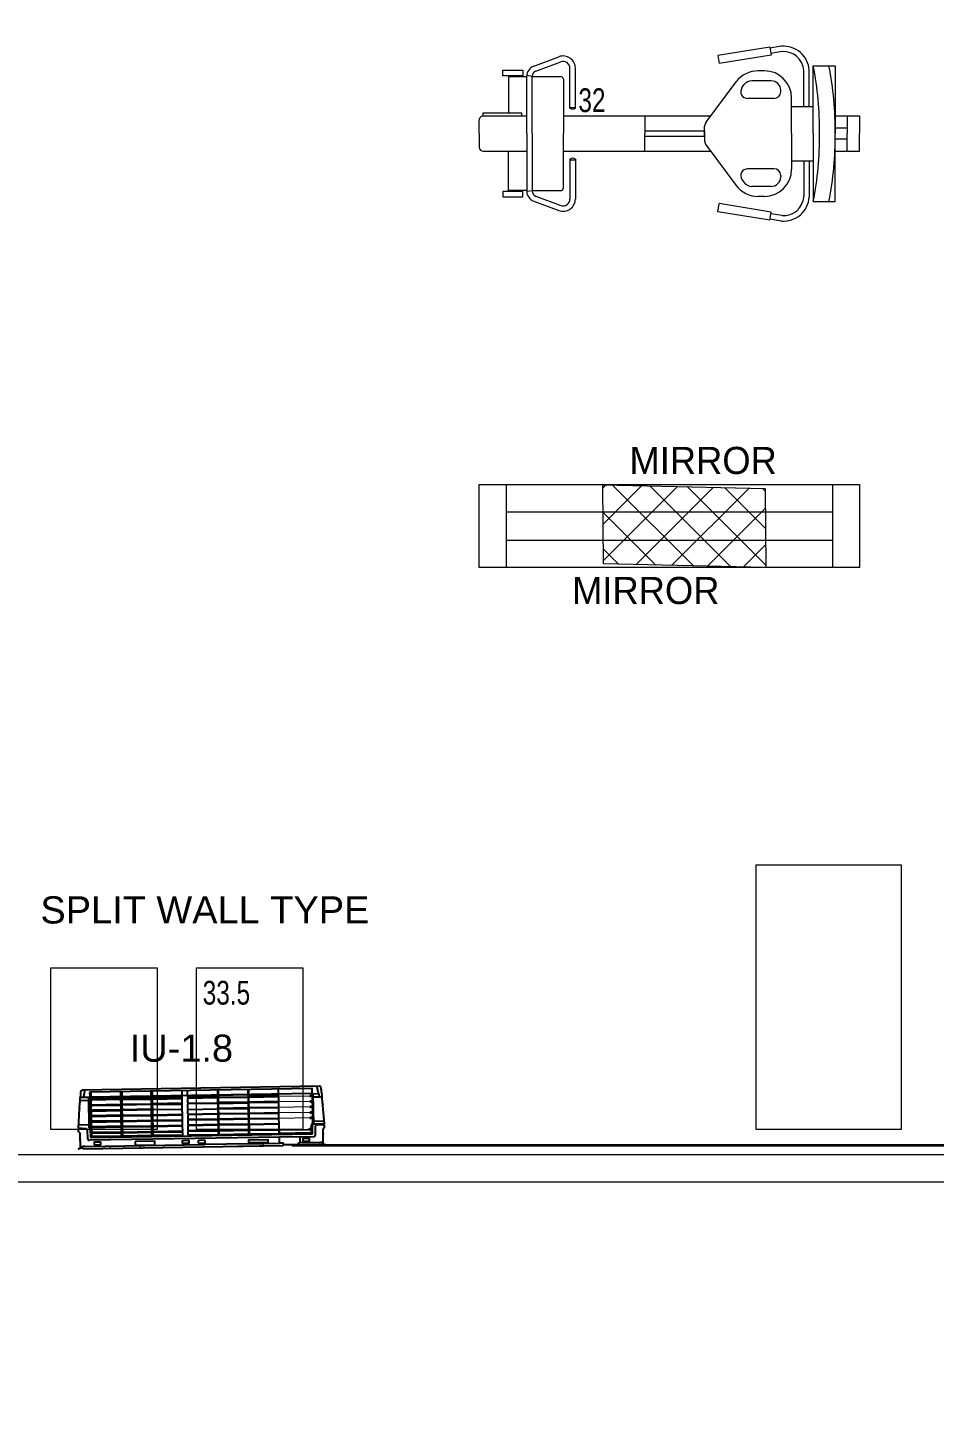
# Model space of a CAD drawing. Header units: millimetres. Extents: x -160614 to 59925, y -157025 to 0.
# Drawn here: x -107275 to -103940, y -104843 to -99693 of the extents above; entities that cross this region are included whole.
import ezdxf

# ---------------------------------------------------------------- set-up
doc = ezdxf.new("R2010")
doc.units = ezdxf.units.MM
doc.header["$LTSCALE"] = 8
doc.layers.get('0').update_dxf_attribs({"color": 9, "lineweight": 5})
for name, color, linetype, lineweight in [('72_EGR_EQP_TAG', 9, 'Continuous', 5), ('C-HYDR-CTCH', 9, 'Continuous', 5), ('Hatch', 9, 'Continuous', 5), ('LOADING', 9, 'Continuous', 5), ('Meubles', 9, 'Continuous', 5), ('Structure', 9, 'Continuous', 5), ('Walls', 9, 'Continuous', 5)]:
    doc.layers.add(name, color=color, linetype=linetype, lineweight=lineweight)
for name, color, linetype in [('A-Wall-cmu-patt', 9, 'Continuous'), ('DVM_INDOOR', 9, 'Continuous'), ('DVM_UNIT_BP', 9, 'Continuous'), ('DVM_UNIT_DP', 9, 'Continuous'), ('DVM_UNIT_LP', 9, 'Continuous'), ('REF', 42, 'Continuous')]:
    doc.layers.add(name, color=color, linetype=linetype)
doc.layers.get('0').off()
doc.layers.get('0').freeze()
doc.styles.add('ARIAL', font='arial.ttf')
doc.styles.add('MtXpl_Swis721_Lt_BT', font='tt0001m_.ttf')
doc.styles.add('X3G_ENTITY_257CFD', font='swisscl.ttf', dxfattribs={"height": 200})

# ---------------------------------------------------------------- blocks, each defined once
blk = doc.blocks.new('A$C47696aed')
at = {"layer": 'Hatch'}
h = blk.add_hatch(dxfattribs=at)
h.set_pattern_fill('ANSI37', color=256, scale=30)
h.paths.add_polyline_path([(50952.7, 21917.9), (50348.7, 21909.7), (50352.6, 21621.3), (50956.6, 21629.5)])
h.paths.add_polyline_path([(43791.9, 21910.1), (43208.4, 21904.7), (43188.5, 21613.3), (43772, 21618.7)])
h.paths.add_polyline_path([(29414.9, 21902.8), (28815.8, 21898.7), (28810.1, 21605.6), (29409.2, 21609.7)])
h.paths.add_polyline_path([(36600.2, 21904.9), (35999, 21897.4), (35990.7, 21611.8), (36591.9, 21619.3)])
h.paths.add_polyline_path([(22195.7, 21912), (21589.3, 21890.2), (21603.8, 21597.6), (22210.2, 21619.5)])
h.paths.add_polyline_path([(15459.1, 21901.7), (14237.2, 21925.6), (14230.7, 21629.5), (15452.7, 21605.5)])
h.paths.add_polyline_path([(15473.2, 14701.6), (14258.2, 14685.8), (14244.7, 14393.4), (15459.7, 14409.1)])
h.paths.add_polyline_path([(15447.1, 7508.4), (14244, 7492.4), (14238.3, 7199.4), (15441.4, 7215.3)])
h.paths.add_polyline_path([(15465.6, 309.7), (14269, 298.3), (14271.8, 3.8), (15468.5, 15.2)])
h.paths.add_polyline_path([(7830.6, 311.8), (7227.1, 308.1), (7237.7, 22.6), (7841.3, 26.3)])
h.paths.add_polyline_path([(7815.2, 7509.8), (7218.4, 7511.4), (7218.2, 7210.2), (7815.1, 7208.6)])
h.paths.add_polyline_path([(7825.1, 14699.4), (7205.8, 14700.6), (7195.2, 14397.6), (7814.5, 14396.4)])
h.paths.add_polyline_path([(7801.7, 21878.7), (7201.1, 21893.2), (7197.5, 21603.6), (7798.1, 21589.1)])
h.paths.add_polyline_path([(602.6, 21876.9), (0, 21899.6), (1.9, 21611.2), (604.5, 21588.5)])
h.paths.add_polyline_path([(610.4, 7498.6), (8.3, 7491.6), (11.7, 7200), (613.7, 7206.9)])
h.paths.add_polyline_path([(627.9, 303.9), (29.5, 302.9), (34.3, 2.3), (632.7, 3.3)])
h.paths.add_polyline_path([(22214.6, 317.2), (21608.9, 304.3), (21614.6, 3.1), (22220.3, 16)])
h.paths.add_polyline_path([(22208.1, 7509.7), (21613.7, 7492.1), (21615.8, 7195.5), (22210.2, 7213.1)])
h.paths.add_polyline_path([(22199.3, 14717.7), (21600.4, 14710), (21604.4, 14409.9), (22203.4, 14417.6)])
h.paths.add_polyline_path([(29399.7, 14702.4), (28797.7, 14707.1), (28802, 14415), (29403.9, 14410.3)])
h.paths.add_polyline_path([(29403.4, 7519.8), (28799.6, 7502.2), (28813, 7202.1), (29413.1, 7223.2)])
h.paths.add_polyline_path([(29419.5, 303.8), (28815.7, 310.4), (28813.3, 24.7), (29417.2, 18.1)])
h.paths.add_polyline_path([(36618, 314.2), (36020.7, 299.7), (36029.7, 0), (36627, 14.6)])
h.paths.add_polyline_path([(36610.7, 7502.6), (36009.5, 7504.5), (36010.6, 7207.3), (36611.9, 7205.4)])
h.paths.add_polyline_path([(36574.3, 14706.4), (35993.4, 14711.1), (36013.1, 14421.3), (36594, 14416.6)])
h.paths.add_polyline_path([(43777.6, 14705.7), (43180, 14719.4), (43182, 14427.5), (43779.6, 14413.8)])
h.paths.add_polyline_path([(43778.6, 7507.1), (43210.2, 7499.5), (43212, 7205.4), (43780.5, 7213)])
h.paths.add_polyline_path([(43815.7, 310), (43210.4, 307.3), (43211.8, 2.8), (43817, 5.4)])
h.paths.add_polyline_path([(50989.9, 309.5), (50401.9, 325.5), (50388.7, 18.3), (50976.7, 2.3)])
h.paths.add_polyline_path([(50974.1, 7508.9), (50370.9, 7510), (50368.9, 7213.4), (50972.2, 7212.3)])
at = {"layer": 'C-HYDR-CTCH', "color": 4, "elevation": 301873, "flags": 128}
blk.add_lwpolyline([(43779.6, 14413.8), (43182, 14427.5), (43180, 14719.4), (43777.6, 14705.7), (43779.6, 14413.8)], dxfattribs=at)
blk = doc.blocks.new('exercicebike')
at = {"linetype": 'Continuous', "lineweight": 5}
for p, q in [((-13.7, 1399.9), (51.3, 1399.9)), ((-13.7, 1309.2), (-13.7, 1399.9)), ((116.3, 1399.9), (51.3, 1399.9)), ((116.3, 1309.2), (116.3, 1399.9)), ((-13.7, 1354.9), (51.3, 1354.9)), ((31, 1354.9), (31, 1309.9)), ((116.3, 1354.9), (51.3, 1354.9)), ((71.7, 1354.9), (71.7, 1309.9)), ((-198.7, 1229.9), (-198.7, 1309.9)), ((-198.7, 1309.9), (51.3, 1309.9)), ((301.3, 1309.9), (51.3, 1309.9)), ((301.3, 1229.9), (301.3, 1309.9)), ((51.3, 1229.9), (-198.7, 1229.9)), ((-48.7, 1214.9), (-182.3, 1214.9)), ((-48.7, 1194.9), (-181.6, 1194.9)), ((-48.7, 1149.9), (-48.7, 1229.9)), ((51.3, 1229.9), (301.3, 1229.9)), ((151.3, 1149.9), (151.3, 1229.9)), ((151.3, 1214.9), (285, 1214.9)), ((151.3, 1194.9), (284.3, 1194.9)), ((-48.7, 1149.9), (-80, 1149.9)), ((51.3, 1149.9), (-48.7, 1149.9)), ((51.3, 1149.9), (151.3, 1149.9)), ((151.3, 1149.9), (182.6, 1149.9)), ((-270.5, 1113), (-263.4, 1070.3)), ((-250.6, 1115.3), (-243.7, 1073.6)), ((-103, 1110), (-108.1, 1110)), ((-78, 1085), (-78, 987.7)), ((180.7, 1085), (180.7, 987.7)), ((205.7, 1110), (210.8, 1110)), ((353.3, 1115.3), (346.3, 1073.6)), ((373.2, 1113), (366.1, 1070.3)), ((-267.7, 1069.6), (-238.1, 1074.5)), ((-267.7, 1069.6), (-236.1, 878.7)), ((-238.1, 1074.5), (-206.5, 883.6)), ((-180, 1049.9), (-180, 1026.2)), ((-143.1, 1075), (-143.1, 1003.3)), ((245.8, 1075), (245.8, 1003.3)), ((282.6, 1049.9), (282.6, 1026.2)), ((340.8, 1074.5), (309.2, 883.6)), ((370.4, 1069.6), (338.8, 878.7)), ((370.4, 1069.6), (340.8, 1074.5)), ((9.1, 834.9), (-139.8, 946)), ((-117.2, 967.1), (-127.9, 974.4)), ((93.6, 834.9), (242.5, 946)), ((219.8, 967.1), (230.5, 974.4)), ((-236.1, 878.7), (-206.5, 883.6)), ((338.8, 878.7), (309.2, 883.6)), ((-13.7, 309.9), (-13.7, 851.9)), ((51.3, 829.9), (24.1, 829.9)), ((41.6, 829.9), (51.3, 829.9)), ((41.6, 609.9), (41.6, 829.9)), ((51.3, 829.9), (78.6, 829.9)), ((61, 829.9), (51.3, 829.9)), ((61, 609.9), (61, 829.9)), ((116.3, 309.9), (116.3, 851.9)), ((-13.7, 609.9), (51.3, 609.9)), ((116.3, 609.9), (51.3, 609.9)), ((-42.1, 354), (-189.6, 354)), ((-42.1, 334), (-189.6, 334)), ((-148.7, 309.9), (51.3, 309.9)), ((-45.1, 334), (-45.1, 354)), ((251.3, 309.9), (51.3, 309.9)), ((144.8, 354), (292.2, 354)), ((144.8, 334), (292.2, 334)), ((147.8, 334), (147.8, 354)), ((-197.5, 201), (-231.8, 293.4)), ((-178.7, 208), (-213, 300.3)), ((-158.7, 194.9), (-158.7, 299.9)), ((261.3, 194.9), (261.3, 299.9)), ((281.4, 208), (315.7, 300.3)), ((300.2, 201), (334.4, 293.4)), ((-182, 86.8), (-182, 160.9)), ((-182, 160.9), (-161.7, 160.9)), ((-159.6, 194.9), (-162.3, 175)), ((-161.7, 160.9), (-161.7, 86.8)), ((51.3, 194.9), (-160, 194.9)), ((51.3, 174.9), (-160, 174.9)), ((-158.1, 174.9), (-158.1, 108.3)), ((-13.7, 157.1), (-23.4, 157.1)), ((-23.4, 157.1), (-23.4, 13.5)), ((-13.7, 14.9), (-13.7, 174.9)), ((51.3, 194.9), (262.7, 194.9)), ((51.3, 174.9), (262.7, 174.9)), ((116.3, 14.9), (116.3, 174.9)), ((260.8, 174.9), (260.8, 108.3)), ((262.3, 194.9), (264.9, 175)), ((264.3, 160.9), (264.3, 86.8)), ((284.7, 160.9), (264.3, 160.9)), ((284.7, 86.8), (284.7, 160.9)), ((-158.1, 108.3), (-23, 108.3)), ((260.8, 108.3), (116.3, 108.3)), ((-161.7, 86.8), (-182, 86.8)), ((264.3, 86.8), (284.7, 86.8)), ((-23.4, 13.5), (-13.6, 13.5)), ((51.3, -0.1), (1.3, -0.1)), ((51.3, -0.1), (101.3, -0.1))]:
    blk.add_line(p, q, dxfattribs=at)
for centre, radius, start, end in [((31.9, 120), 1190.1, 89.0629, 101.1691), ((70.8, 120), 1190.1, 78.8309, 90.9371), ((31.9, 62.3), 1190.1, 89.0629, 101.1691), ((70.8, 62.3), 1190.1, 78.8309, 90.9371), ((-175.8, 1120.2), 95, 93.959, 184.3363), ((-175.8, 1120.2), 75, 94.456, 183.6917), ((278.5, 1120.2), 75, 356.3083, 85.544), ((278.5, 1120.2), 95, 355.6637, 86.041), ((-80, 1049.9), 100, 90, 180), ((182.6, 1049.9), 100, 0, 90), ((-108.1, 1075), 35, 90, 180), ((-103, 1085), 25, 0, 90), ((205.7, 1085), 25, 90, 180), ((210.8, 1075), 35, 0, 90), ((-80, 1026.2), 100, 180, 233.2655), ((-108.1, 1003.3), 35, 180, 235.6012), ((-103, 987.7), 25, 235.6005, 0), ((205.7, 987.7), 25, 180, 304.3995), ((210.8, 1003.3), 35, 304.4002, 0), ((182.6, 1026.2), 100, 306.7345, 0), ((24.1, 854.9), 25, 233.2644, 270), ((78.6, 854.9), 25, 270, 306.7356), ((-189.6, 309), 45, 90, 200.3571), ((-189.6, 309), 25, 90, 200.3581), ((-148.7, 299.9), 10, 90, 180), ((-56.2, 344), 17.3, 324.6031, 35.3969), ((158.9, 344), 17.3, 144.6031, 215.3969), ((251.3, 299.9), 10, 0, 90), ((292.2, 309), 45, 339.6417, 90), ((292.2, 309), 25, 339.6419, 90), ((-160, 214.9), 20, 200.3559, 270), ((262.7, 214.9), 20, 270, 339.6441), ((-160, 214.9), 40, 200.3572, 270), ((262.7, 214.9), 40, 270, 339.6428), ((1.3, 14.9), 15, 180, 270), ((101.3, 14.9), 15, 270, 0)]:
    blk.add_arc(centre, radius, start, end, dxfattribs=at)
blk = doc.blocks.new('CPM UPPER')
at = {"layer": 'Meubles'}
blk.add_lwpolyline([(-940143.1, -378901.2), (-939751.7, -378901.2), (-939751.7, -379496.6), (-940143.1, -379496.6)], close=True, dxfattribs=at)
blk = doc.blocks.new('CPM LOWER')
at = {"layer": 'Meubles'}
blk.add_lwpolyline([(-939607.2, -378901.2), (-939215.9, -378901.2), (-939215.9, -379496.6), (-939607.2, -379496.6)], close=True, dxfattribs=at)
blk = doc.blocks.new('QUADRICEPS EXERCISER')
at = {"layer": 'LOADING'}
blk.add_lwpolyline([(-940113.3, -376394.8), (-939580.2, -376394.8), (-939580.2, -377369.4), (-940113.3, -377369.4)], close=True, dxfattribs=at)
blk = doc.blocks.new('GF1')
at = {"layer": 'LOADING', "color": 9}
for p, q in [((-105614.4, -101375.4, 301873), (-104214.4, -101375.4, 301873)), ((-105614.4, -101681.1, 301873), (-105614.4, -101375.4, 301873)), ((-105514.4, -101681.1, 301873), (-105514.4, -101375.4, 301873)), ((-104314.4, -101375.4, 301873), (-104314.4, -101681.1, 301873)), ((-104214.4, -101375.4, 301873), (-104214.4, -101681.1, 301873)), ((-105514.4, -101475.4, 301873), (-104314.4, -101475.4, 301873)), ((-104314.4, -101581.1, 301873), (-105514.4, -101581.1, 301873)), ((-104214.4, -101681.1, 301873), (-105614.4, -101681.1, 301873))]:
    blk.add_line(p, q, dxfattribs=at)
at = {"layer": 'Walls', "color": 9}
for p, q in [((-109179.4, -103842.6), (-102939.4, -103842.6)), ((-128624.4, -103942.6), (-102939.4, -103942.6))]:
    blk.add_line(p, q, dxfattribs=at)
at = {"layer": 'LOADING', "color": 9, "rotation": 270}
blk.add_blockref('exercicebike', (-105614.3, -100031.2), dxfattribs=at)
at = {"layer": 'LOADING', "color": 9}
for name, p in [('QUADRICEPS EXERCISER', (835518.6, 273619.3)), ('CPM UPPER', (832952.2, 275746.5)), ('CPM LOWER', (832952.2, 275746.5))]:
    blk.add_blockref(name, p, dxfattribs=at)
at = {"layer": 'Structure', "color": 9}
blk.add_blockref('A$C47696aed', (-148338.7, -116094.9, 0), dxfattribs=at)
at = {"layer": '72_EGR_EQP_TAG', "color": 9, "char_height": 87.47, "attachment_point": 2, "style": 'X3G_ENTITY_257CFD'}
for s, insert in [('32', (-105199.3, -99915.7, 0)), ('33.5', (-106544.8, -103202.9))]:
    blk.add_mtext(s, dxfattribs=dict(at, insert=insert))
at = {"layer": 'LOADING', "color": 9, "char_height": 100, "width": 902.373, "attachment_point": 1, "style": 'MtXpl_Swis721_Lt_BT'}
for insert in [(-105098.2, -101236.2, 301873), (-105309.4, -101715.1, 0)]:
    blk.add_mtext(' MIRROR', dxfattribs=dict(at, insert=insert))
blk = doc.blocks.new('mmmm')
at = {"layer": 'DVM_INDOOR', "color": 0}
for p, q in [((118.9199, -9.2661), (118.9184, -9.2661)), ((118.9184, -9.2661), (118.9184, -9.938)), ((118.9199, -9.2661), (118.9254, -9.266)), ((118.9258, -9.2739), (118.9256, -9.2679)), ((118.9258, -9.2739), (118.9258, -9.6742)), ((118.9464, -9.9264), (118.9464, -9.2895)), ((118.9527, -9.283), (118.9809, -9.2825)), ((118.976, -9.253), (118.9859, -9.2529)), ((118.9859, -9.2529), (118.9859, -9.2549)), ((118.9859, -9.2549), (118.9879, -9.2548)), ((118.9859, -9.2775), (118.9859, -9.2549)), ((118.9859, -9.2648), (118.9879, -9.2648)), ((118.9879, -9.2529), (119.0741, -9.259)), ((118.9879, -9.2548), (118.9879, -9.2529)), ((118.9879, -9.2548), (118.9879, -9.2648)), ((118.9879, -9.2891), (119.09, -9.2892)), ((118.9892, -9.2891), (118.9895, -9.3961)), ((118.9979, -9.2891), (118.9979, -9.2551)), ((119.0795, -9.289), (119.0797, -9.2602)), ((119.0894, -9.2975), (119.0894, -9.2892)), ((119.09, -9.2892), (119.0901, -9.2615)), ((119.1145, -9.2751), (119.1107, -9.2751)), ((119.115, -10.0634), (119.1149, -9.2675)), ((118.9554, -9.2944), (118.9554, -10.0365)), ((118.9564, -9.2934), (118.9844, -9.2931)), ((118.9589, -9.3963), (118.9589, -9.2975)), ((118.9596, -9.2968), (118.9695, -9.2969)), ((118.9698, -9.2975), (118.9701, -9.3962)), ((118.9724, -9.3963), (118.9724, -9.2975)), ((118.9731, -9.2968), (118.9889, -9.2969)), ((118.9893, -9.2923), (118.9925, -9.2923)), ((118.9919, -9.3963), (118.9919, -9.2975)), ((119.0073, -9.2923), (118.9924, -9.2923)), ((118.9926, -9.2968), (119.0073, -9.2969)), ((119.0077, -9.2975), (119.008, -9.3961)), ((119.008, -9.293), (119.0079, -9.2969)), ((119.0083, -9.301), (119.0098, -9.301)), ((119.0102, -9.293), (119.0102, -9.2961)), ((119.0102, -9.3963), (119.0102, -9.2975)), ((119.0255, -9.2923), (119.0107, -9.2923)), ((119.0109, -9.2968), (119.0256, -9.2969)), ((119.026, -9.2975), (119.0263, -9.3962)), ((119.0262, -9.293), (119.0262, -9.2969)), ((119.0265, -9.301), (119.0284, -9.301)), ((119.0287, -9.3963), (119.0287, -9.2975)), ((119.0288, -9.293), (119.0288, -9.2961)), ((119.0293, -9.2969), (119.0439, -9.2969)), ((119.044, -9.2923), (119.0294, -9.2923)), ((119.0445, -9.2975), (119.0446, -9.3962)), ((119.0446, -9.293), (119.0446, -9.2969)), ((119.045, -9.301), (119.0465, -9.301)), ((119.0469, -9.293), (119.0469, -9.2961)), ((119.047, -9.3963), (119.0471, -9.2971)), ((119.0624, -9.2923), (119.0474, -9.2923)), ((119.0476, -9.2968), (119.0621, -9.2968)), ((119.0628, -9.2975), (119.063, -9.3963)), ((119.0631, -9.293), (119.0631, -9.2969)), ((119.0634, -9.301), (119.065, -9.301)), ((119.0653, -9.293), (119.0653, -9.2961)), ((119.0657, -9.2975), (119.0654, -9.3962)), ((119.066, -9.2968), (119.0808, -9.2969)), ((119.0807, -9.2923), (119.0661, -9.2923)), ((119.0813, -9.3962), (119.0814, -9.2973)), ((119.0814, -9.293), (119.0814, -9.2969)), ((119.0817, -9.301), (119.0833, -9.301)), ((119.0836, -9.2975), (119.0834, -9.2993)), ((119.0838, -9.293), (119.0895, -9.293)), ((119.0838, -9.2961), (119.0838, -9.293)), ((119.0838, -9.2971), (119.0838, -9.2961)), ((119.0895, -9.2961), (119.0838, -9.2961)), ((119.0838, -9.3963), (119.0839, -9.297)), ((119.0843, -9.2968), (119.0886, -9.2968)), ((119.0894, -9.2975), (119.0895, -9.3962)), ((119.0925, -9.2969), (119.1069, -9.2969)), ((118.9589, -9.4983), (118.9589, -9.4003)), ((118.9596, -9.3969), (118.9694, -9.3969)), ((118.9694, -9.3998), (118.9596, -9.3998)), ((118.9701, -9.4005), (118.9701, -9.4982)), ((118.9724, -9.4005), (118.9724, -9.4982)), ((118.9731, -9.3969), (118.9888, -9.3968)), ((118.9888, -9.3997), (118.9731, -9.3998)), ((118.9895, -9.4003), (118.9895, -9.4982)), ((118.9919, -9.4005), (118.9919, -9.4982)), ((118.9926, -9.3969), (119.0073, -9.3968)), ((119.0073, -9.3997), (118.9926, -9.3998)), ((119.008, -9.4003), (119.008, -9.4982)), ((119.0102, -9.4005), (119.0103, -9.4982)), ((119.0109, -9.3969), (119.0256, -9.3968)), ((119.0256, -9.3997), (119.0109, -9.3998)), ((119.0263, -9.4003), (119.0263, -9.4982)), ((119.0287, -9.4005), (119.0287, -9.4982)), ((119.0294, -9.3969), (119.0439, -9.3968)), ((119.0439, -9.3997), (119.0294, -9.3998)), ((119.0446, -9.4983), (119.0446, -9.4003)), ((119.047, -9.4982), (119.047, -9.4005)), ((119.0477, -9.3969), (119.0623, -9.3969)), ((119.0623, -9.3998), (119.0477, -9.3998)), ((119.063, -9.4984), (119.063, -9.4004)), ((119.0654, -9.4005), (119.0654, -9.4982)), ((119.0661, -9.3969), (119.0807, -9.3968)), ((119.0807, -9.3997), (119.0661, -9.3998)), ((119.0814, -9.4003), (119.0813, -9.4983)), ((119.0837, -9.4982), (119.0838, -9.4005)), ((119.0845, -9.3969), (119.0888, -9.3969)), ((119.0888, -9.3998), (119.0845, -9.3998)), ((119.0895, -9.4004), (119.0894, -9.4983)), ((119.093, -9.3969), (119.1074, -9.3968)), ((119.1074, -9.3997), (119.093, -9.3998)), ((118.9589, -9.6014), (118.9589, -9.5025)), ((118.9596, -9.4989), (118.9694, -9.4989)), ((118.9694, -9.5018), (118.9596, -9.5018)), ((118.9701, -9.5025), (118.9701, -9.6015)), ((118.9724, -9.5025), (118.9724, -9.6014)), ((118.9731, -9.4989), (118.9888, -9.4988)), ((118.9888, -9.5017), (118.9731, -9.5018)), ((118.9895, -9.5023), (118.9896, -9.6014)), ((118.9919, -9.5025), (118.9919, -9.6014)), ((118.9926, -9.4989), (119.0073, -9.4988)), ((119.0073, -9.5017), (118.9926, -9.5018)), ((119.008, -9.5023), (119.008, -9.6014)), ((119.0102, -9.5025), (119.0103, -9.6014)), ((119.0109, -9.4989), (119.0256, -9.4988)), ((119.0256, -9.5017), (119.0109, -9.5018)), ((119.0263, -9.5023), (119.0262, -9.6014)), ((119.0287, -9.5025), (119.0288, -9.6014)), ((119.0294, -9.4989), (119.0439, -9.4988)), ((119.0439, -9.5017), (119.0294, -9.5018)), ((119.0447, -9.6014), (119.0446, -9.5023)), ((119.0477, -9.4989), (119.0623, -9.4989)), ((119.0622, -9.5017), (119.0478, -9.5018)), ((119.0629, -9.5023), (119.0629, -9.6013)), ((119.0654, -9.6014), (119.0654, -9.5025)), ((119.0661, -9.4989), (119.0806, -9.4989)), ((119.0806, -9.5017), (119.0661, -9.5018)), ((119.0813, -9.5023), (119.0813, -9.6015)), ((119.0837, -9.5024), (119.0838, -9.6015)), ((119.0844, -9.4988), (119.0887, -9.4988)), ((119.0887, -9.5017), (119.0844, -9.5017)), ((119.0894, -9.5023), (119.0894, -9.6013)), ((119.093, -9.4989), (119.1074, -9.4988)), ((119.1077, -9.5019), (119.093, -9.5018)), ((118.9596, -9.602), (118.9694, -9.602)), ((118.9731, -9.6021), (118.9888, -9.602)), ((118.9926, -9.6021), (119.0073, -9.602)), ((119.011, -9.602), (119.0255, -9.602)), ((119.0295, -9.6021), (119.044, -9.602)), ((119.0478, -9.6021), (119.0623, -9.6021)), ((119.0661, -9.6021), (119.0807, -9.602)), ((119.0845, -9.6021), (119.0887, -9.6021)), ((119.0929, -9.6023), (119.1074, -9.6022)), ((118.9589, -9.6214), (118.9589, -9.7204)), ((118.9596, -9.6208), (118.9694, -9.6208)), ((118.9701, -9.7204), (118.9701, -9.6214)), ((118.9701, -9.7204), (118.9701, -9.6214)), ((118.9724, -9.7204), (118.9724, -9.6215)), ((118.9731, -9.6208), (118.9888, -9.6208)), ((118.9895, -9.7206), (118.9896, -9.6215)), ((118.9919, -9.7204), (118.9919, -9.6215)), ((118.9926, -9.6208), (119.0073, -9.6209)), ((119.008, -9.7205), (119.008, -9.6214)), ((119.0102, -9.7204), (119.0103, -9.6215)), ((119.011, -9.6208), (119.0255, -9.6209)), ((119.0263, -9.7205), (119.0262, -9.6215)), ((119.0288, -9.6214), (119.0287, -9.7204)), ((119.0295, -9.6208), (119.044, -9.6208)), ((119.0447, -9.6214), (119.0446, -9.7205)), ((119.0478, -9.6207), (119.0623, -9.6208)), ((119.0629, -9.7205), (119.0629, -9.6215)), ((119.0654, -9.6214), (119.0654, -9.7203)), ((119.0661, -9.6208), (119.0807, -9.6208)), ((119.0813, -9.7205), (119.0813, -9.6214)), ((119.0837, -9.7204), (119.0838, -9.6214)), ((119.0845, -9.6208), (119.0887, -9.6208)), ((119.0894, -9.7205), (119.0894, -9.6215)), ((119.0929, -9.6206), (119.1074, -9.6206)), ((118.9258, -9.8224), (118.9258, -9.6742)), ((118.9589, -9.7246), (118.9589, -9.8225)), ((118.9694, -9.7211), (118.9596, -9.7211)), ((118.9596, -9.7239), (118.9694, -9.7239)), ((118.9701, -9.8224), (118.9701, -9.7246)), ((118.9701, -9.8224), (118.9701, -9.7246)), ((118.9724, -9.8224), (118.9724, -9.7246)), ((118.9888, -9.7211), (118.9731, -9.7211)), ((118.9731, -9.7239), (118.9888, -9.724)), ((118.9895, -9.8226), (118.9895, -9.7247)), ((118.9919, -9.8224), (118.9919, -9.7246)), ((119.0073, -9.7211), (118.9926, -9.7211)), ((118.9926, -9.7239), (119.0073, -9.724)), ((119.008, -9.8225), (119.008, -9.7246)), ((119.0102, -9.8224), (119.0103, -9.7246)), ((119.0256, -9.7211), (119.0109, -9.7211)), ((119.0109, -9.7239), (119.0256, -9.724)), ((119.0263, -9.8225), (119.0263, -9.7246)), ((119.0287, -9.7246), (119.0287, -9.8224)), ((119.0439, -9.7211), (119.0294, -9.7211)), ((119.0294, -9.7239), (119.0439, -9.724)), ((119.0446, -9.7245), (119.0446, -9.8225)), ((119.047, -9.7246), (119.047, -9.8224)), ((119.0477, -9.7239), (119.0623, -9.7239)), ((119.0622, -9.7211), (119.0478, -9.7211)), ((119.063, -9.7245), (119.063, -9.8224)), ((119.0654, -9.8224), (119.0654, -9.7246)), ((119.0806, -9.7211), (119.0661, -9.721)), ((119.0661, -9.7239), (119.0806, -9.724)), ((119.0814, -9.8225), (119.0813, -9.7245)), ((119.0837, -9.7246), (119.0838, -9.8224)), ((119.0887, -9.7211), (119.0844, -9.7211)), ((119.0844, -9.724), (119.0887, -9.724)), ((119.0895, -9.8224), (119.0894, -9.7246)), ((119.1077, -9.721), (119.093, -9.7211)), ((119.093, -9.7239), (119.1074, -9.724)), ((118.9184, -9.7858), (118.9184, -9.9307)), ((118.9258, -9.8224), (118.9258, -9.9264)), ((118.9589, -9.8266), (118.9589, -9.9253)), ((118.9694, -9.8231), (118.9596, -9.8231)), ((118.9596, -9.8259), (118.9694, -9.8259)), ((118.9698, -9.9253), (118.9701, -9.8266)), ((118.9698, -9.9253), (118.9701, -9.8266)), ((118.9724, -9.8266), (118.9724, -9.9253)), ((118.9888, -9.8231), (118.9731, -9.8231)), ((118.9731, -9.8259), (118.9888, -9.826)), ((118.9893, -9.9251), (118.9895, -9.8267)), ((118.9919, -9.8266), (118.992, -9.9251)), ((119.0073, -9.8231), (118.9926, -9.8231)), ((118.9926, -9.8259), (119.0073, -9.826)), ((119.0078, -9.9252), (119.008, -9.8267)), ((119.0102, -9.8266), (119.0104, -9.9251)), ((119.0256, -9.8231), (119.0109, -9.8231)), ((119.0109, -9.8259), (119.0256, -9.826)), ((119.026, -9.9251), (119.0263, -9.8266)), ((119.0287, -9.8266), (119.0288, -9.9251)), ((119.0439, -9.8232), (119.0294, -9.8231)), ((119.0294, -9.8259), (119.0439, -9.826)), ((119.0445, -9.9251), (119.0446, -9.8266)), ((119.047, -9.8266), (119.0472, -9.9251)), ((119.0623, -9.823), (119.0477, -9.8231)), ((119.0477, -9.8259), (119.0623, -9.8259)), ((119.0628, -9.9252), (119.063, -9.8266)), ((119.0657, -9.9253), (119.0654, -9.8266)), ((119.0807, -9.8232), (119.0661, -9.8231)), ((119.0661, -9.8259), (119.0807, -9.8261)), ((119.0812, -9.9251), (119.0813, -9.8266)), ((119.0839, -9.9251), (119.0838, -9.8265)), ((119.0888, -9.8231), (119.0845, -9.8231)), ((119.0845, -9.8259), (119.0888, -9.826)), ((119.0894, -9.9252), (119.0895, -9.8266)), ((119.1074, -9.8232), (119.093, -9.8231)), ((119.093, -9.8259), (119.1074, -9.826)), ((118.9184, -9.938), (118.9209, -9.9396)), ((118.9199, -9.9389), (118.9199, -10.0614)), ((118.9209, -9.9394), (118.9256, -9.9393)), ((118.9209, -9.9394), (118.9209, -9.9899)), ((118.9256, -9.9393), (118.9256, -9.9264)), ((118.9256, -9.9264), (118.9464, -9.9264)), ((118.9464, -9.9955), (118.9464, -9.9264)), ((118.9589, -10.0333), (118.9589, -9.9253)), ((118.9589, -9.9267), (118.9702, -9.9267)), ((118.9596, -9.926), (118.9695, -9.9259)), ((118.9702, -9.9267), (118.9702, -10.0334)), ((118.9731, -9.9262), (118.9886, -9.9258)), ((118.9927, -9.9258), (119.0075, -9.9258)), ((119.0111, -9.9258), (119.0253, -9.9258)), ((119.0296, -9.9258), (119.0437, -9.9258)), ((119.0478, -9.9258), (119.0621, -9.9258)), ((119.0664, -9.9258), (119.0805, -9.926)), ((119.0846, -9.9258), (119.0887, -9.9258)), ((119.0925, -9.9259), (119.1069, -9.9259)), ((118.9209, -9.9899), (118.9256, -9.99)), ((118.9256, -9.99), (118.9256, -9.9954)), ((118.9256, -9.9954), (118.9464, -9.9955)), ((118.9258, -10.0638), (118.9258, -9.9954)), ((118.9464, -9.9955), (118.9464, -10.0413)), ((118.9564, -10.0375), (118.9844, -10.0377)), ((118.9596, -10.034), (118.9695, -10.0341)), ((118.9695, -10.0341), (118.9731, -10.0341)), ((118.9702, -10.0341), (118.9701, -10.0295)), ((118.9705, -10.0254), (118.9722, -10.0254)), ((118.9724, -10.0341), (118.9724, -10.0303)), ((118.9731, -10.0341), (118.9844, -10.0342)), ((118.9893, -10.0384), (118.9925, -10.0384)), ((119.0073, -10.0384), (118.9924, -10.0384)), ((119.0073, -10.0385), (119.0109, -10.0385)), ((119.008, -10.0377), (119.0079, -10.0339)), ((119.0083, -10.0297), (119.0098, -10.0297)), ((119.0102, -10.0377), (119.0102, -10.0347)), ((119.0255, -10.0384), (119.0107, -10.0384)), ((119.0262, -10.0377), (119.0262, -10.0339)), ((119.0265, -10.0297), (119.0284, -10.0297)), ((119.0288, -10.0377), (119.0288, -10.0347)), ((119.044, -10.0384), (119.0294, -10.0384)), ((119.0446, -10.0377), (119.0446, -10.0339)), ((119.045, -10.0297), (119.0465, -10.0297)), ((119.0469, -10.0377), (119.0469, -10.0347)), ((119.0624, -10.0384), (119.0474, -10.0384)), ((119.0631, -10.0377), (119.0631, -10.0339)), ((119.0634, -10.0297), (119.065, -10.0297)), ((119.0653, -10.0377), (119.0653, -10.0347)), ((119.0807, -10.0384), (119.0661, -10.0384)), ((119.0814, -10.0377), (119.0814, -10.0339)), ((119.0817, -10.0297), (119.0833, -10.0297)), ((119.0836, -10.0377), (119.0836, -10.0347)), ((118.9184, -10.0667), (118.9184, -10.0642)), ((118.9209, -10.0704), (118.9192, -10.0688)), ((118.9212, -10.0704), (118.9212, -10.0729)), ((118.9527, -10.0478), (118.9809, -10.0483)), ((118.976, -10.0778), (118.9859, -10.0779)), ((118.9859, -10.0533), (118.9859, -10.0765)), ((118.9859, -10.076), (118.9879, -10.076)), ((118.9859, -10.0779), (118.9859, -10.076)), ((118.9879, -10.0418), (119.09, -10.0416)), ((118.9879, -10.0533), (118.9879, -10.0418)), ((118.9879, -10.076), (118.9879, -10.0533)), ((118.9879, -10.0779), (119.0741, -10.0719)), ((118.9879, -10.076), (118.9879, -10.0779)), ((118.9979, -10.0418), (118.9979, -10.0758)), ((119.0795, -10.0418), (119.0795, -10.0667)), ((119.0795, -10.0626), (119.0896, -10.062)), ((119.0795, -10.0667), (119.0797, -10.0707)), ((119.0896, -10.062), (119.09, -10.0596)), ((119.09, -10.0416), (119.09, -10.0596)), ((119.09, -10.0596), (119.0972, -10.0587)), ((119.1107, -10.0558), (119.1145, -10.0557))]:
    blk.add_line(p, q, dxfattribs=at)
at = {"layer": 'DVM_INDOOR', "color": 0, "lineweight": 0}
for p, q in [((119.0091, -10.0297), (119.0091, -9.9253)), ((119.0275, -10.0297), (119.0275, -9.9253)), ((119.0458, -10.0297), (119.0458, -9.9253)), ((119.0642, -10.0297), (119.0642, -9.9253)), ((119.0825, -10.0297), (119.0825, -9.9253))]:
    blk.add_line(p, q, dxfattribs=at)
at = {"layer": 'DVM_INDOOR', "color": 0}
for points in [[(118.9199, -9.2661), (118.9199, -9.2579), (118.9672, -9.2579, 0.126177), (118.972, -9.2567, 0.12288), (118.9756, -9.2534, -0.148162), (118.976, -9.253, 0.963175)], [(118.9301, -9.3246), (118.9301, -9.3064, -0.402614), (118.9312, -9.3052), (118.9397, -9.3052, -0.444927), (118.9409, -9.3064), (118.9409, -9.3246, -0.414234), (118.9397, -9.3257), (118.9312, -9.3257, -0.442551), (118.9301, -9.3246)], [(119.0922, -9.2933), (119.0922, -10.0375, 0.416565), (119.0933, -10.0386), (119.107, -10.0386, 0.414175), (119.1081, -10.0375), (119.1081, -9.2933, 0.414221), (119.107, -9.2923), (119.0933, -9.2923, 0.410074), (119.0922, -9.2933, 0.410074)], [(118.9301, -9.6205), (118.9301, -9.6023, -0.402614), (118.9312, -9.6012), (118.9397, -9.6012, -0.444927), (118.9409, -9.6023), (118.9409, -9.6205, -0.414234), (118.9397, -9.6217), (118.9312, -9.6217, -0.442551), (118.9301, -9.6205)], [(118.9299, -9.6744), (118.9299, -9.6565, -0.414214), (118.9314, -9.6549), (118.9393, -9.6549, -0.414209), (118.9409, -9.6565), (118.9409, -9.6744, -0.414214), (118.9393, -9.6759), (118.9314, -9.6759, -0.414219), (118.9299, -9.6744, 0.000008)], [(118.9303, -10.0245), (118.9303, -10.0063, -0.402614), (118.9314, -10.0052), (118.9399, -10.0052, -0.444927), (118.9411, -10.0063), (118.9411, -10.0245, -0.414234), (118.9399, -10.0257), (118.9314, -10.0257, -0.442551), (118.9303, -10.0245)], [(118.9199, -10.0694), (118.9199, -10.0729), (118.9672, -10.0729, -0.126177), (118.972, -10.0741, -0.12288), (118.9756, -10.0775, 0.141469), (118.976, -10.0778)]]:
    blk.add_lwpolyline(points, format="xyb", dxfattribs=at)
for points in [[(118.9394, -9.4424), (118.9279, -9.4424), (118.9279, -9.5084), (118.9394, -9.5084), (118.9394, -9.4424)], [(118.9294, -9.8234), (118.9384, -9.8234), (118.9384, -9.8875), (118.9288, -9.8875), (118.9288, -9.8234), (118.9294, -9.8234)]]:
    blk.add_lwpolyline(points, dxfattribs=at)
for centre, radius, start, end in [((118.9205, -9.2649), 0.00455, 45.592, 97.4615), ((118.9171, -9.2669), 0.00836, 6.8563, 39.8032), ((118.9129, -9.2679), 0.0127, 359.9693, 8.9907), ((118.9529, -9.2895), 0.0065, 91, 180), ((118.9809, -9.2775), 0.005, 270.9997, 0.0003), ((118.9879, -9.2911), 0.00202, 90.261, 186.5127), ((119.0737, -9.2806), 0.0216, 73.7089, 88.9315), ((119.168, -8.14), 1.1233, 265.4925, 266.2639), ((119.0697, -9.4707), 0.2004, 82.0967, 84.2913), ((119.082, -9.5193), 0.2587, 83.9088, 87.1481), ((119.0894, -9.3405), 0.0688, 71.9785, 83.5049), ((119.1094, -9.2677), 0.00561, 2.2363, 89.2683), ((118.9564, -9.2944), 0.001, 90.4983, 180.0001), ((118.9596, -9.2975), 0.00069, 89.1505, 180.3497), ((118.9691, -9.2976), 0.00071, 0.7783, 60.0916), ((118.9731, -9.2975), 0.00069, 89.1505, 180.3497), ((118.9843, -9.2916), 0.00153, 270.9361, 8.4075), ((118.9885, -9.2975), 0.00071, 0.7783, 60.0916), ((118.9926, -9.2975), 0.00069, 89.1505, 180.3497), ((119.0073, -9.293), 0.00069, 359.1823, 89.6277), ((119.007, -9.2975), 0.00071, 0.7783, 60.0916), ((119.0427, -9.2948), 0.0348, 183.3813, 187.2101), ((119.005, -9.3001), 0.0033, 358.4879, 15.9436), ((119.0335, -9.3), 0.0253, 180.2932, 182.236), ((119.0203, -9.3008), 0.0105, 171.697, 181.0717), ((118.9994, -9.2969), 0.0108, 347.004, 4.1898), ((119.0109, -9.293), 0.000701, 103.0528, 180.0438), ((119.0109, -9.2975), 0.00069, 89.1505, 180.3497), ((119.0255, -9.293), 0.00069, 359.1823, 89.6277), ((119.0253, -9.2975), 0.00071, 0.7783, 60.0916), ((119.0252, -9.2975), 0.00071, 0.7783, 60.0916), ((119.061, -9.2948), 0.0348, 183.3813, 187.2101), ((119.0232, -9.3001), 0.0033, 358.4879, 15.9436), ((119.0518, -9.3), 0.0253, 180.2932, 182.236), ((119.0389, -9.3008), 0.0105, 171.697, 181.0717), ((119.018, -9.2969), 0.0108, 347.004, 4.1898), ((119.0295, -9.293), 0.000701, 103.0528, 180.0438), ((119.0295, -9.2975), 0.00069, 89.1505, 180.3497), ((119.0439, -9.2975), 0.000596, 357.8507, 94.9045), ((119.0439, -9.293), 0.00069, 359.1823, 89.6277), ((119.0794, -9.2948), 0.0348, 183.3813, 187.2101), ((119.0417, -9.3001), 0.0033, 358.4879, 15.9436), ((119.0702, -9.3), 0.0253, 180.2932, 182.236), ((119.057, -9.3008), 0.0105, 171.697, 181.0717), ((119.0361, -9.2969), 0.0108, 347.004, 4.1898), ((119.0476, -9.293), 0.000701, 103.0528, 180.0438), ((119.0476, -9.2975), 0.00069, 89.1505, 180.3497), ((119.0621, -9.2975), 0.000694, 359.4649, 88.8459), ((119.0624, -9.2975), 0.000596, 357.8507, 94.9045), ((119.0624, -9.293), 0.00069, 359.1823, 89.6277), ((119.0978, -9.2948), 0.0348, 183.3813, 187.2101), ((119.0601, -9.3001), 0.0033, 358.4879, 15.9436), ((119.0887, -9.3), 0.0253, 180.2932, 182.236), ((119.0754, -9.3008), 0.0105, 171.697, 181.0717), ((119.0546, -9.2969), 0.0108, 347.004, 4.1898), ((119.066, -9.293), 0.000701, 103.0528, 180.0438), ((119.066, -9.2975), 0.00069, 89.1505, 180.3497), ((119.0663, -9.2975), 0.000621, 79.5705, 188.1736), ((119.0807, -9.293), 0.00069, 359.1823, 89.6277), ((119.0808, -9.2975), 0.000596, 357.8507, 94.9045), ((119.1161, -9.2948), 0.0348, 183.3813, 187.2101), ((119.0784, -9.3001), 0.0033, 358.4879, 15.9436), ((119.107, -9.3), 0.0253, 180.2932, 182.236), ((119.0937, -9.3008), 0.0105, 171.697, 181.0717), ((119.0843, -9.2975), 0.00069, 89.1505, 180.3497), ((119.0887, -9.2975), 0.000669, 356.355, 100.698), ((119.0926, -9.2973), 0.000346, 93.4268, 172.5174), ((119.107, -9.2978), 0.000875, 349.6348, 100.4326), ((118.9596, -9.3962), 0.0007, 185.5752, 270.0175), ((118.9596, -9.4005), 0.0007, 89.9616, 179.9565), ((118.9694, -9.3962), 0.000701, 270.4471, 350.0993), ((118.9694, -9.4005), 0.0007, 5.6771, 86.5518), ((118.9731, -9.3962), 0.0007, 185.5752, 270.0175), ((118.9731, -9.4005), 0.0007, 89.9616, 179.9565), ((118.9888, -9.3961), 0.000701, 270.4471, 350.0993), ((118.9888, -9.4004), 0.0007, 5.6771, 86.5518), ((118.9926, -9.3962), 0.0007, 185.5752, 270.0175), ((118.9926, -9.4005), 0.0007, 89.9616, 179.9565), ((119.0073, -9.3961), 0.000701, 270.4471, 350.0993), ((119.0073, -9.4004), 0.0007, 5.6771, 86.5518), ((119.0109, -9.3962), 0.0007, 185.5752, 270.0175), ((119.0109, -9.4005), 0.0007, 89.9616, 179.9565), ((119.0256, -9.3961), 0.000701, 270.4471, 350.0993), ((119.0256, -9.4004), 0.0007, 5.6771, 86.5518), ((119.0294, -9.3962), 0.0007, 185.5752, 270.0175), ((119.0294, -9.4005), 0.0007, 89.9616, 179.9565), ((119.0439, -9.3961), 0.000701, 270.4471, 350.0993), ((119.0439, -9.4004), 0.0007, 5.6771, 86.5518), ((119.0477, -9.3962), 0.0007, 185.5752, 270.0175), ((119.0477, -9.4005), 0.0007, 89.9616, 179.9565), ((119.0623, -9.3962), 0.000702, 270.4596, 355.78), ((119.0623, -9.4005), 0.0007, 5.6771, 86.5518), ((119.0661, -9.3962), 0.0007, 185.5752, 270.0175), ((119.0661, -9.4005), 0.0007, 89.9616, 179.9565), ((119.0807, -9.3961), 0.000701, 270.4471, 350.0993), ((119.0807, -9.4004), 0.0007, 5.6771, 86.5518), ((119.0845, -9.3962), 0.0007, 185.5752, 270.0175), ((119.0845, -9.4005), 0.0007, 89.9616, 179.9565), ((119.0888, -9.3962), 0.000701, 270.4471, 350.0993), ((119.0888, -9.4005), 0.0007, 5.6771, 86.5518), ((119.093, -9.3961), 0.000782, 194.2991, 276.1126), ((119.0929, -9.4005), 0.0007, 78.96, 187.6274), ((119.1074, -9.3961), 0.000701, 270.4471, 350.0993), ((119.1074, -9.4004), 0.0007, 5.6771, 86.5518), ((118.9596, -9.4982), 0.0007, 185.5752, 270.0175), ((118.9596, -9.5025), 0.0007, 89.9616, 179.9565), ((118.9694, -9.4982), 0.000701, 270.4471, 350.0993), ((118.9694, -9.5025), 0.0007, 5.6771, 86.5518), ((118.9731, -9.4982), 0.0007, 185.5752, 270.0175), ((118.9731, -9.5025), 0.0007, 89.9616, 179.9565), ((118.9888, -9.4981), 0.000701, 270.4471, 350.0993), ((118.9888, -9.5024), 0.0007, 5.6771, 86.5518), ((118.9925, -9.4983), 0.000619, 174.0491, 272.9554), ((118.9926, -9.5025), 0.0007, 89.9616, 179.9565), ((119.0073, -9.4981), 0.000701, 270.4471, 350.0993), ((119.0073, -9.5024), 0.0007, 5.6771, 86.5518), ((119.0109, -9.5025), 0.0007, 89.9616, 179.9565), ((119.0109, -9.4983), 0.000619, 174.0491, 272.9554), ((119.0256, -9.4981), 0.000701, 270.4471, 350.0993), ((119.0256, -9.5024), 0.0007, 5.6771, 86.5518), ((119.0293, -9.4983), 0.000619, 174.0491, 272.9554), ((119.0294, -9.5025), 0.0007, 89.9616, 179.9565), ((119.0439, -9.4981), 0.000701, 270.4471, 350.0993), ((119.0439, -9.5024), 0.0007, 5.6771, 86.5518), ((119.0476, -9.4983), 0.000619, 174.0491, 272.9554), ((119.0478, -9.5025), 0.0007, 89.9616, 179.9565), ((119.0622, -9.5024), 0.0007, 5.6771, 86.5518), ((119.0623, -9.4982), 0.000701, 270.4471, 350.0993), ((119.0661, -9.4983), 0.000619, 174.0491, 272.9554), ((119.0661, -9.5025), 0.0007, 89.9616, 179.9565), ((119.0806, -9.4982), 0.000701, 270.4471, 350.0993), ((119.0806, -9.5024), 0.0007, 5.6771, 86.5518), ((119.0844, -9.4981), 0.0007, 185.5752, 270.0175), ((119.0844, -9.5024), 0.0007, 89.9616, 179.9565), ((119.0887, -9.4981), 0.000701, 270.4471, 350.0993), ((119.0887, -9.5024), 0.0007, 5.6771, 86.5518), ((119.093, -9.4981), 0.000782, 194.2991, 276.1126), ((119.0929, -9.5025), 0.0007, 78.96, 187.6274), ((118.9596, -9.6013), 0.0007, 185.5752, 270.0175), ((118.9694, -9.6013), 0.000701, 270.4471, 350.0993), ((118.9731, -9.6014), 0.0007, 185.5752, 270.0175), ((118.9888, -9.6013), 0.000701, 270.4471, 350.0993), ((118.9926, -9.6014), 0.0007, 185.5752, 270.0175), ((119.0073, -9.6013), 0.000701, 270.4471, 350.0993), ((119.011, -9.6013), 0.0007, 185.5752, 270.0175), ((119.0255, -9.6013), 0.000701, 270.4471, 350.0993), ((119.0295, -9.6014), 0.0007, 185.5752, 270.0175), ((119.044, -9.6013), 0.000701, 270.4471, 350.0993), ((119.0478, -9.6014), 0.0007, 185.5752, 270.0175), ((119.0623, -9.6014), 0.000701, 270.4471, 350.0993), ((119.0661, -9.6014), 0.0007, 185.5752, 270.0175), ((119.0807, -9.6014), 0.000657, 269.0568, 351.3167), ((119.0845, -9.6014), 0.0007, 185.5752, 270.0175), ((119.0885, -9.6012), 0.000912, 284.0068, 353.5205), ((119.0929, -9.6016), 0.0007, 185.5752, 270.0175), ((118.9596, -9.6215), 0.0007, 89.9825, 174.4248), ((118.9694, -9.6215), 0.000701, 9.9007, 89.5529), ((118.9694, -9.6215), 0.000701, 9.9007, 89.5529), ((118.9731, -9.6215), 0.0007, 89.9825, 174.4248), ((118.9888, -9.6215), 0.000701, 9.9007, 89.5529), ((118.9926, -9.6215), 0.0007, 89.9825, 174.4248), ((119.0073, -9.6216), 0.000701, 9.9007, 89.5529), ((119.011, -9.6215), 0.0007, 89.9825, 174.4248), ((119.0255, -9.6216), 0.000701, 9.9007, 89.5529), ((119.0295, -9.6215), 0.0007, 89.9825, 174.4248), ((119.044, -9.6215), 0.000701, 9.9007, 89.5529), ((119.0478, -9.6214), 0.0007, 89.9825, 174.4248), ((119.0623, -9.6215), 0.000701, 9.9007, 89.5529), ((119.0661, -9.6215), 0.0007, 89.9825, 174.4248), ((119.0807, -9.6215), 0.000657, 8.6833, 90.9432), ((119.0845, -9.6215), 0.0007, 89.9825, 174.4248), ((119.0885, -9.6216), 0.000912, 6.4795, 75.9932), ((119.0929, -9.6213), 0.0007, 89.9825, 174.4248), ((118.9596, -9.7204), 0.0007, 180.0435, 270.0384), ((118.9596, -9.7246), 0.0007, 89.9825, 174.4248), ((118.9694, -9.7246), 0.000701, 9.9007, 89.5529), ((118.9694, -9.7246), 0.000701, 9.9007, 89.5529), ((118.9694, -9.7204), 0.0007, 273.4482, 354.3229), ((118.9694, -9.7204), 0.0007, 273.4482, 354.3229), ((118.9731, -9.7204), 0.0007, 180.0435, 270.0384), ((118.9731, -9.7246), 0.0007, 89.9825, 174.4248), ((118.9888, -9.7247), 0.000701, 9.9007, 89.5529), ((118.9888, -9.7204), 0.0007, 273.4482, 354.3229), ((118.9926, -9.7204), 0.0007, 180.0435, 270.0384), ((118.9925, -9.7246), 0.000619, 87.0446, 185.9509), ((119.0073, -9.7204), 0.0007, 273.4482, 354.3229), ((119.0073, -9.7247), 0.000701, 9.9007, 89.5529), ((119.0109, -9.7204), 0.0007, 180.0435, 270.0384), ((119.0109, -9.7246), 0.000619, 87.0446, 185.9509), ((119.0256, -9.7247), 0.000701, 9.9007, 89.5529), ((119.0256, -9.7204), 0.0007, 273.4482, 354.3229), ((119.0294, -9.7204), 0.0007, 180.0435, 270.0384), ((119.0293, -9.7246), 0.000619, 87.0446, 185.9509), ((119.0439, -9.7204), 0.0007, 273.4482, 354.3229), ((119.0439, -9.7247), 0.000701, 9.9007, 89.5529), ((119.0476, -9.7246), 0.000619, 87.0446, 185.9509), ((119.0478, -9.7204), 0.0007, 180.0435, 270.0384), ((119.0622, -9.7204), 0.0007, 273.4482, 354.3229), ((119.0623, -9.7246), 0.000701, 9.9007, 89.5529), ((119.0661, -9.7203), 0.0007, 180.0435, 270.0384), ((119.0661, -9.7245), 0.000619, 87.0446, 185.9509), ((119.0806, -9.7247), 0.000701, 9.9007, 89.5529), ((119.0806, -9.7204), 0.0007, 273.4482, 354.3229), ((119.0844, -9.7204), 0.0007, 180.0435, 270.0384), ((119.0844, -9.7247), 0.0007, 89.9825, 174.4248), ((119.0887, -9.7204), 0.0007, 273.4482, 354.3229), ((119.0887, -9.7247), 0.000701, 9.9007, 89.5529), ((119.0929, -9.7204), 0.0007, 172.3726, 281.04), ((119.093, -9.7247), 0.000782, 83.8874, 165.7009), ((118.9596, -9.8224), 0.0007, 180.0435, 270.0384), ((118.9596, -9.8266), 0.0007, 89.9825, 174.4248), ((118.9694, -9.8266), 0.000701, 9.9007, 89.5529), ((118.9694, -9.8266), 0.000701, 9.9007, 89.5529), ((118.9694, -9.8224), 0.0007, 273.4482, 354.3229), ((118.9694, -9.8224), 0.0007, 273.4482, 354.3229), ((118.9731, -9.8224), 0.0007, 180.0435, 270.0384), ((118.9731, -9.8266), 0.0007, 89.9825, 174.4248), ((118.9888, -9.8267), 0.000701, 9.9007, 89.5529), ((118.9888, -9.8224), 0.0007, 273.4482, 354.3229), ((118.9926, -9.8224), 0.0007, 180.0435, 270.0384), ((118.9926, -9.8266), 0.0007, 89.9825, 174.4248), ((119.0073, -9.8224), 0.0007, 273.4482, 354.3229), ((119.0073, -9.8267), 0.000701, 9.9007, 89.5529), ((119.0109, -9.8224), 0.0007, 180.0435, 270.0384), ((119.0109, -9.8266), 0.0007, 89.9825, 174.4248), ((119.0256, -9.8267), 0.000701, 9.9007, 89.5529), ((119.0256, -9.8224), 0.0007, 273.4482, 354.3229), ((119.0294, -9.8224), 0.0007, 180.0435, 270.0384), ((119.0294, -9.8266), 0.0007, 89.9825, 174.4248), ((119.0439, -9.8224), 0.0007, 273.4482, 354.3229), ((119.0439, -9.8267), 0.000701, 9.9007, 89.5529), ((119.0477, -9.8224), 0.0007, 180.0435, 270.0384), ((119.0477, -9.8266), 0.0007, 89.9825, 174.4248), ((119.0623, -9.8223), 0.0007, 273.4482, 354.3229), ((119.0623, -9.8266), 0.000702, 4.22, 89.5404), ((119.0661, -9.8224), 0.0007, 180.0435, 270.0384), ((119.0661, -9.8266), 0.0007, 89.9825, 174.4248), ((119.0807, -9.8225), 0.0007, 273.4482, 354.3229), ((119.0807, -9.8268), 0.000701, 9.9007, 89.5529), ((119.0845, -9.8224), 0.0007, 180.0435, 270.0384), ((119.0845, -9.8266), 0.0007, 89.9825, 174.4248), ((119.0888, -9.8224), 0.0007, 273.4482, 354.3229), ((119.0888, -9.8267), 0.000701, 9.9007, 89.5529), ((119.0929, -9.8224), 0.0007, 172.3726, 281.04), ((119.093, -9.8267), 0.000782, 83.8874, 165.7009), ((118.9596, -9.9253), 0.00069, 179.6503, 270.8495), ((118.9691, -9.9253), 0.00071, 299.9084, 359.2217), ((118.9691, -9.9253), 0.00071, 299.9084, 359.2217), ((118.9731, -9.9253), 0.00069, 179.6503, 270.8495), ((118.9885, -9.9251), 0.000761, 286.7477, 357.8112), ((118.9927, -9.9251), 0.00069, 179.6503, 270.8495), ((119.0111, -9.9251), 0.00069, 179.6503, 270.8495), ((119.0254, -9.9253), 0.000571, 256.15, 14.8163), ((119.0295, -9.9251), 0.000711, 180.3037, 278.183), ((119.0436, -9.9249), 0.000967, 277.4192, 344.4944), ((119.0479, -9.9251), 0.000696, 182.8157, 270.0773), ((119.0621, -9.9251), 0.000696, 274.4962, 0.49), ((119.0663, -9.9252), 0.000649, 189.0107, 277.8942), ((119.0803, -9.9251), 0.000922, 281.1062, 0.035), ((119.0845, -9.9252), 0.000602, 169.5461, 281.1372), ((119.0884, -9.9247), 0.00113, 286.8941, 334.4938), ((119.0926, -9.9256), 0.000346, 187.4826, 266.5732), ((119.107, -9.9251), 0.000875, 259.5674, 10.3652), ((118.9529, -10.0413), 0.0065, 180, 269), ((118.9564, -10.0365), 0.001, 178.8015, 269.4911), ((118.9596, -10.0333), 0.0007, 180, 269.5), ((118.9695, -10.0334), 0.0007, 266.8813, 0.1004), ((119.0049, -10.0316), 0.0348, 172.7899, 176.6187), ((118.9672, -10.0263), 0.0033, 344.0564, 1.5121), ((118.9957, -10.0264), 0.0253, 177.764, 179.7068), ((118.9826, -10.0256), 0.0105, 178.9283, 188.303), ((118.9617, -10.0291), 0.0108, 353.5513, 10.7755), ((118.9844, -10.0392), 0.005, 7.93, 89.4987), ((118.9844, -10.0392), 0.0015, 359.9988, 89.5024), ((118.9885, -10.0395), 0.00266, 174.2365, 219.2365), ((118.9879, -10.0398), 0.002, 224.9998, 270.0002), ((119.0073, -10.0377), 0.00069, 270.3723, 0.8177), ((119.0427, -10.0359), 0.0348, 172.7899, 176.6187), ((119.005, -10.0307), 0.0033, 344.0564, 1.5121), ((119.0335, -10.0307), 0.0253, 177.764, 179.7068), ((119.0203, -10.0299), 0.0105, 178.9283, 188.303), ((118.9994, -10.0339), 0.0108, 355.8102, 12.996), ((119.0109, -10.0377), 0.000701, 179.9562, 256.9472), ((119.0255, -10.0377), 0.00069, 270.3723, 0.8177), ((119.061, -10.0359), 0.0348, 172.7899, 176.6187), ((119.0232, -10.0307), 0.0033, 344.0564, 1.5121), ((119.0518, -10.0307), 0.0253, 177.764, 179.7068), ((119.0389, -10.0299), 0.0105, 178.9283, 188.303), ((119.018, -10.0339), 0.0108, 355.8102, 12.996), ((119.0295, -10.0377), 0.000701, 179.9562, 256.9472), ((119.0439, -10.0377), 0.00069, 270.3723, 0.8177), ((119.0794, -10.0359), 0.0348, 172.7899, 176.6187), ((119.0417, -10.0307), 0.0033, 344.0564, 1.5121), ((119.0702, -10.0307), 0.0253, 177.764, 179.7068), ((119.057, -10.0299), 0.0105, 178.9283, 188.303), ((119.0361, -10.0339), 0.0108, 355.8102, 12.996), ((119.0476, -10.0377), 0.000701, 179.9562, 256.9472), ((119.0624, -10.0377), 0.00069, 270.3723, 0.8177), ((119.0978, -10.0359), 0.0348, 172.7899, 176.6187), ((119.0601, -10.0307), 0.0033, 344.0564, 1.5121), ((119.0887, -10.0307), 0.0253, 177.764, 179.7068), ((119.0754, -10.0299), 0.0105, 178.9283, 188.303), ((119.0546, -10.0339), 0.0108, 355.8102, 12.996), ((119.066, -10.0377), 0.000701, 179.9562, 256.9472), ((119.0807, -10.0377), 0.00069, 270.3723, 0.8177), ((119.1161, -10.0359), 0.0348, 172.7899, 176.6187), ((119.0784, -10.0307), 0.0033, 344.0564, 1.5121), ((119.107, -10.0307), 0.0253, 177.764, 179.7068), ((119.0937, -10.0299), 0.0105, 178.9283, 188.303), ((119.0729, -10.0339), 0.0108, 355.8102, 12.996), ((119.0843, -10.0377), 0.000701, 179.9562, 256.9472), ((118.9218, -10.0642), 0.0034, 123.9953, 178.6557), ((118.9212, -10.0667), 0.00289, 179.5489, 226.1862), ((118.9214, -10.0677), 0.00304, 269.622, 324.0252), ((118.9182, -10.0648), 0.00739, 320.6762, 346.1058), ((118.9132, -10.0633), 0.0126, 344.2087, 357.7681), ((118.9809, -10.0533), 0.005, 359.9997, 89.0003), ((119.0737, -10.0503), 0.0216, 271.0685, 286.2911), ((119.168, -11.1909), 1.1233, 93.7361, 94.5075), ((119.082, -9.8116), 0.2587, 272.8519, 276.0912), ((119.0891, -9.9883), 0.0708, 276.5762, 287.7735), ((119.1094, -10.0632), 0.00561, 270.7317, 357.7637)]:
    blk.add_arc(centre, radius, start, end, dxfattribs=at)
at = {"layer": 'DVM_UNIT_BP'}
for p in [(118.9184, -9.2529), (118.9184, -10.0779)]:
    blk.add_point(p, dxfattribs=at)
at = {"layer": 'DVM_UNIT_DP'}
for p in [(118.9493, -9.2579), (118.9184, -9.458), (118.9199, -9.9729), (119.0549, -10.0732)]:
    blk.add_point(p, dxfattribs=at)
at = {"layer": 'DVM_UNIT_LP'}
for p in [(119.0549, -9.2576), (118.9184, -9.3579), (118.9184, -9.8728), (118.9549, -10.0729)]:
    blk.add_point(p, dxfattribs=at)

msp = doc.modelspace()

# ---------------------------------------------------------------- linework, layer by layer
at = {"layer": 'REF', "lineweight": 35}
msp.add_line((-100522.8, -103808.9), (-106303.8, -103808.9), dxfattribs=at)

# ---------------------------------------------------------------- block references
at = {"layer": '72_EGR_EQP_TAG'}
msp.add_blockref('GF1', (0, 0), dxfattribs=at)
at = {"layer": 'A-Wall-cmu-patt', "color": 4, "xscale": 1097.4, "yscale": 1097.4, "zscale": 1097.4, "rotation": 90.97568300645133}
msp.add_blockref('mmmm', (-115018.5, -234476.7), dxfattribs=at)

# ---------------------------------------------------------------- texts
at = {"layer": 'A-Wall-cmu-patt', "color": 4, "style": 'ARIAL'}
for s, p in [('SPLIT WALL TYPE', (-107229.6, -102991.7)), ('IU-1.8', (-106900.8, -103500.8))]:
    msp.add_text(s, height=100, dxfattribs=at).set_placement(p)

doc.saveas('drawing.dxf')
